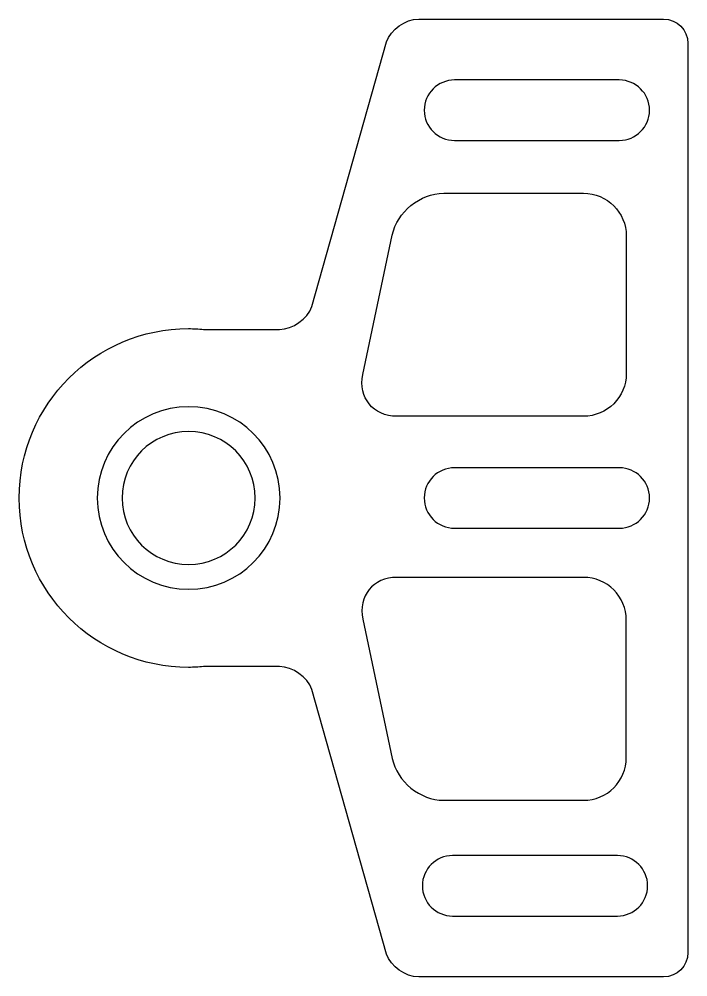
# Model space of a CAD drawing. Extents: x 0 to 55.2, y 0 to 79.2.
import ezdxf

# ---------------------------------------------------------------- set-up
doc = ezdxf.new("R2010")
doc.units = 0
doc.layers.add('LAYER_1', color=7, linetype='CONTINUOUS')

# ---------------------------------------------------------------- blocks, each defined once
blk = doc.blocks.new('BLOCK_2')
at = {"layer": 'LAYER_1', "color": 7}
for points, knots in [([(53.236, 79.173), (53.236, 79.173), (33.002, 79.173), (33.002, 79.173), (31.902, 79.173), (30.7, 78.325), (30.331, 77.288), (30.331, 77.288), (24.173, 55.414), (24.173, 55.414), (23.804, 54.378), (22.602, 53.53), (21.502, 53.53), (21.502, 53.53), (15.23, 53.53), (15.23, 53.53), (14.824, 53.565), (14.415, 53.587), (14, 53.587), (6.269, 53.587), (0, 47.318), (0, 39.586), (0, 31.854), (6.269, 25.586), (14, 25.586), (14.411, 25.586), (14.817, 25.608), (15.219, 25.643), (15.219, 25.643), (21.502, 25.643), (21.502, 25.643), (22.602, 25.643), (23.804, 24.795), (24.173, 23.758), (24.173, 23.758), (30.331, 1.884), (30.331, 1.884), (30.7, 0.848), (31.902, 0), (33.002, 0), (33.002, 0), (53.236, 0), (53.236, 0), (54.336, 0), (55.236, 0.9), (55.236, 2), (55.236, 2), (55.236, 77.173), (55.236, 77.173), (55.236, 78.273), (54.336, 79.173), (53.236, 79.173)], [0, 0, 0, 0, 1, 1, 1, 2, 2, 2, 3, 3, 3, 4, 4, 4, 5, 5, 5, 6, 6, 6, 7, 7, 7, 8, 8, 8, 9, 9, 9, 10, 10, 10, 11, 11, 11, 12, 12, 12, 13, 13, 13, 14, 14, 14, 15, 15, 15, 16, 16, 16, 17, 17, 17, 17]), ([(28.389, 49.798), (27.989, 47.899), (29.25, 46.346), (31.19, 46.346), (31.19, 46.346), (46.624, 46.346), (46.624, 46.346), (48.564, 46.346), (50.152, 47.934), (50.152, 49.874), (50.152, 49.874), (50.152, 61.251), (50.152, 61.251), (50.152, 63.191), (48.564, 64.778), (46.624, 64.778), (46.624, 64.778), (35.071, 64.778), (35.071, 64.778), (33.13, 64.778), (31.216, 63.225), (30.816, 61.326), (30.816, 61.326), (28.389, 49.798), (28.389, 49.798)], [0, 0, 0, 0, 1, 1, 1, 2, 2, 2, 3, 3, 3, 4, 4, 4, 5, 5, 5, 6, 6, 6, 7, 7, 7, 8, 8, 8, 8]), ([(28.389, 29.574), (27.989, 31.473), (29.25, 33.027), (31.19, 33.027), (31.19, 33.027), (46.624, 33.027), (46.624, 33.027), (48.564, 33.027), (50.152, 31.439), (50.152, 29.499), (50.152, 29.499), (50.152, 18.121), (50.152, 18.121), (50.152, 16.181), (48.564, 14.593), (46.624, 14.593), (46.624, 14.593), (35.071, 14.593), (35.071, 14.593), (33.13, 14.593), (31.216, 16.146), (30.816, 18.045), (30.816, 18.045), (28.389, 29.574), (28.389, 29.574)], [0, 0, 0, 0, 1, 1, 1, 2, 2, 2, 3, 3, 3, 4, 4, 4, 5, 5, 5, 6, 6, 6, 7, 7, 7, 8, 8, 8, 8])]:
    blk.add_open_spline(points, degree=3, knots=knots, dxfattribs=at)
at = {"layer": 'LAYER_1', "color": 250}
for points, knots in [([(52.07, 71.642), (52.07, 70.261), (50.95, 69.142), (49.57, 69.142), (49.57, 69.142), (35.961, 69.142), (35.961, 69.142), (34.581, 69.142), (33.461, 70.261), (33.461, 71.642), (33.461, 71.642), (33.461, 71.642), (33.461, 71.642), (33.461, 73.023), (34.581, 74.143), (35.961, 74.143), (35.961, 74.143), (49.57, 74.143), (49.57, 74.143), (50.95, 74.143), (52.07, 73.023), (52.07, 71.642), (52.07, 71.642), (52.07, 71.642), (52.07, 71.642)], [0, 0, 0, 0, 1, 1, 1, 2, 2, 2, 3, 3, 3, 4, 4, 4, 5, 5, 5, 6, 6, 6, 7, 7, 7, 8, 8, 8, 8]), ([(21.55, 39.586), (21.55, 35.417), (18.169, 32.037), (14, 32.037), (9.831, 32.037), (6.451, 35.417), (6.451, 39.586), (6.451, 43.756), (9.831, 47.136), (14, 47.136), (18.169, 47.136), (21.55, 43.756), (21.55, 39.586)], [0, 0, 0, 0, 1, 1, 1, 2, 2, 2, 3, 3, 3, 4, 4, 4, 4]), ([(19.5, 39.586), (19.5, 36.549), (17.037, 34.087), (14.001, 34.087), (10.963, 34.087), (8.501, 36.549), (8.501, 39.586), (8.501, 42.624), (10.963, 45.086), (14.001, 45.086), (17.037, 45.086), (19.5, 42.624), (19.5, 39.586)], [0, 0, 0, 0, 1, 1, 1, 2, 2, 2, 3, 3, 3, 4, 4, 4, 4]), ([(52.07, 39.587), (52.07, 38.206), (50.95, 37.086), (49.57, 37.086), (49.57, 37.086), (35.961, 37.086), (35.961, 37.086), (34.581, 37.086), (33.461, 38.206), (33.461, 39.587), (33.461, 39.587), (33.461, 39.587), (33.461, 39.587), (33.461, 40.968), (34.581, 42.087), (35.961, 42.087), (35.961, 42.087), (49.57, 42.087), (49.57, 42.087), (50.95, 42.087), (52.07, 40.968), (52.07, 39.587), (52.07, 39.587), (52.07, 39.587), (52.07, 39.587)], [0, 0, 0, 0, 1, 1, 1, 2, 2, 2, 3, 3, 3, 4, 4, 4, 5, 5, 5, 6, 6, 6, 7, 7, 7, 8, 8, 8, 8]), ([(51.916, 7.53), (51.916, 6.149), (50.796, 5.029), (49.415, 5.029), (49.415, 5.029), (35.807, 5.029), (35.807, 5.029), (34.426, 5.029), (33.307, 6.149), (33.307, 7.53), (33.307, 7.53), (33.307, 7.53), (33.307, 7.53), (33.307, 8.911), (34.426, 10.03), (35.807, 10.03), (35.807, 10.03), (49.415, 10.03), (49.415, 10.03), (50.796, 10.03), (51.916, 8.911), (51.916, 7.53), (51.916, 7.53), (51.916, 7.53), (51.916, 7.53)], [0, 0, 0, 0, 1, 1, 1, 2, 2, 2, 3, 3, 3, 4, 4, 4, 5, 5, 5, 6, 6, 6, 7, 7, 7, 8, 8, 8, 8])]:
    blk.add_open_spline(points, degree=3, knots=knots, dxfattribs=at)

msp = doc.modelspace()

# ---------------------------------------------------------------- block references
at = {"layer": 'LAYER_1'}
msp.add_blockref('BLOCK_2', (0, 0), dxfattribs=at)

doc.saveas('drawing.dxf')
